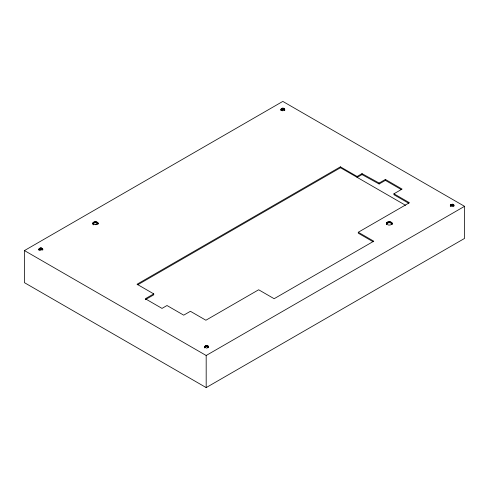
<?xml version="1.0" encoding="UTF-8"?>
<svg xmlns="http://www.w3.org/2000/svg" width="489" height="489" viewBox="0 0 489 489"><rect width="100%" height="100%" fill="white"/><g stroke="black" fill="none" stroke-linecap="round" stroke-linejoin="round"><path stroke-width="0.73" d="M284.751 109.457C278.064 113.79 282.795 103.68 284.751 110.398L284.677 109.175M281.047 109.126L280.992 110.343L280.992 109.402M42.781 249.164C35.691 253.626 40.856 243.369 42.781 250.105L42.714 248.877M97.971 223.228C97.458 225.35 92.763 225.233 92.977 222.85C94.169 221.016 98.558 221.438 97.971 224.17L97.886 222.85M204.695 346.469C207.623 351.512 210.777 342.881 204.695 346.469L204.695 347.985C204.567 346.249 207.648 346.163 208.412 347.41L208.412 346.469M386.506 222.978L386.408 224.347C385.693 220.832 392.887 220.832 392.166 224.347L392.068 222.978M392.166 223.412C391.493 225.686 387.08 225.686 386.408 223.412M450.332 205.38C454.837 201.107 454.837 209.653 450.332 205.38L450.332 206.327M38.998 248.877L38.931 250.105L38.931 249.164M92.977 222.85L92.892 224.17L92.892 223.228M281.047 110.062L282.825 109.285L284.677 110.117M38.998 249.818L40.856 248.993L42.714 249.818M92.977 223.791C94.059 222.306 96.81 222.306 97.886 223.785M386.506 223.919C387.728 222.238 390.845 222.238 392.068 223.919M453.988 205.099L453.988 206.046L452.191 205.252L450.393 206.046L450.393 205.099M24.45 250.576L282.819 101.406L464.55 206.327L464.55 238.424L206.181 387.594L24.45 282.673L24.45 250.576L206.181 355.497L464.55 206.327M95.691 224.61L98.32 223.088M401.445 189.653L385.387 180.38L379.128 183.992L362.013 174.585L357.104 177.421L357.104 176.48L340.405 166.835L137.042 284.243L153.748 293.889L153.748 294.83L145.312 299.696M137.702 284.806L340.405 167.776L340.405 166.835M153.748 293.889L145.312 298.755L162.018 308.4L167 305.521L183.705 315.167L190.41 311.297L205.893 320.234L258.657 289.769L274.14 298.706L373.761 241.193L358.284 232.251L358.284 233.192L373.119 241.762M357.104 176.48L362.013 173.644L379.128 183.057L385.387 179.439L402.086 189.084L393.945 193.791L393.945 194.726L408.78 203.296M358.284 232.251L409.427 202.727L393.945 193.791M340.216 167.58L405.528 205.288M453.798 204.842L453.798 205.79M453.505 204.622L453.505 205.563M453.12 204.451L453.12 205.398M452.673 204.341L452.673 205.288M452.191 204.304L452.191 205.252M451.708 204.341L451.708 205.288M451.261 204.451L451.261 205.398M450.876 204.622L450.876 205.563M450.583 204.842L450.583 205.79M391.781 222.581L391.781 223.516M391.322 222.232L391.322 223.173M390.729 221.969L390.729 222.911M390.033 221.804L390.033 222.746M389.287 221.743L389.287 222.684M388.541 221.804L388.541 222.746M387.85 221.969L387.85 222.911M387.251 222.232L387.251 223.173M386.793 222.581L386.793 223.516M385.387 179.439L385.387 180.38M379.128 183.057L379.128 183.992M362.013 173.644L362.013 174.585M284.476 108.913L284.476 109.854M284.17 108.68L284.17 109.622M283.773 108.503L283.773 109.444M283.314 108.387L283.314 109.328M282.825 108.344L282.819 110.887M282.342 108.375L282.342 109.316M281.896 108.479L281.896 109.42M281.511 108.644L281.511 109.585M281.224 108.864L281.224 109.805M208.222 346.2L208.222 347.141M207.917 345.974L207.917 346.909M207.513 345.796L207.513 346.738M207.055 345.686L207.055 346.622M206.554 345.644L206.554 346.585M206.181 355.497L206.181 387.594M206.058 345.686L206.058 346.628M205.594 345.796L205.594 346.738M205.197 345.974L205.197 346.915M204.885 346.2L204.885 347.141M97.635 222.495L97.635 223.436M97.232 222.189L97.232 223.131M96.706 221.957L96.706 222.898M96.088 221.81L96.088 222.752M95.434 221.761L95.434 222.703M94.774 221.81L94.774 222.752M94.163 221.957L94.163 222.898M93.637 222.189L93.637 223.131M93.234 222.495L93.234 223.436M93.234 223.962L93.234 224.903M42.525 248.608L42.525 249.549M42.219 248.381L42.219 249.317M41.816 248.204L41.816 249.145M41.351 248.094L41.351 249.029M40.856 248.051L40.856 248.993M40.361 248.094L40.361 249.029M39.896 248.204L39.896 249.145M39.493 248.381L39.493 249.323M39.187 248.608L39.187 249.549"/></g></svg>
